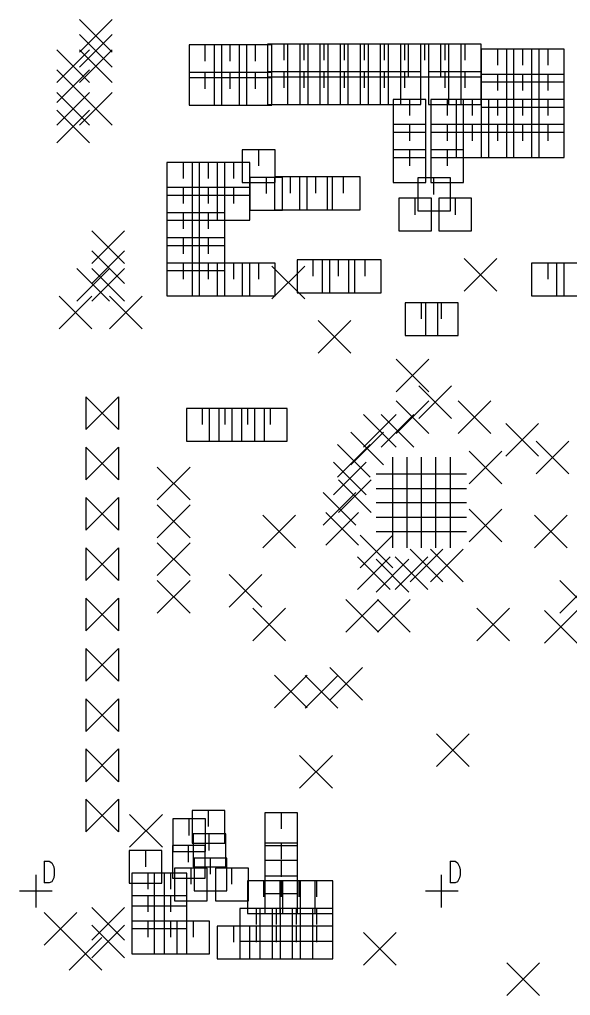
# Model space of a CAD drawing. Extents: x 11.9 to 28.1, y 10.8 to 21.2.
# Drawn here: x 16.866 to 17.962, y 17.508 to 19.448 of the extents above; entities that cross this region are included whole.
import ezdxf

# ---------------------------------------------------------------- set-up
doc = ezdxf.new("R2010")
doc.units = 0
doc.header["$MEASUREMENT"] = 0
doc.layers.add('LAYNR1', color=2, linetype='Continuous')

msp = doc.modelspace()

# ---------------------------------------------------------------- linework, layer by layer
at = {"layer": 'LAYNR1', "color": 7}
for points in [[(16.985, 19.383), (17.05, 19.448)], [(16.985, 19.448), (17.05, 19.383)], [(16.985, 19.353), (17.05, 19.418)], [(16.985, 19.418), (17.05, 19.353)], [(16.94, 19.323), (17.005, 19.388)], [(16.94, 19.388), (17.005, 19.323)], [(16.985, 19.323), (17.05, 19.388)], [(16.985, 19.388), (17.05, 19.323)], [(17.268, 19.398), (17.203, 19.398)], [(17.203, 19.398), (17.203, 19.333)], [(17.235, 19.365), (17.235, 19.398)], [(17.318, 19.398), (17.253, 19.398)], [(17.253, 19.398), (17.253, 19.333)], [(17.268, 19.333), (17.268, 19.398)], [(17.285, 19.365), (17.285, 19.398)], [(17.368, 19.398), (17.303, 19.398)], [(17.303, 19.398), (17.303, 19.333)], [(17.318, 19.333), (17.318, 19.398)], [(17.335, 19.365), (17.335, 19.398)], [(17.424, 19.399), (17.359, 19.399)], [(17.359, 19.399), (17.359, 19.334)], [(17.368, 19.333), (17.368, 19.398)], [(17.392, 19.367), (17.392, 19.399)], [(17.464, 19.399), (17.399, 19.399)], [(17.399, 19.399), (17.399, 19.334)], [(17.424, 19.334), (17.424, 19.399)], [(17.432, 19.367), (17.432, 19.399)], [(17.504, 19.399), (17.439, 19.399)], [(17.439, 19.399), (17.439, 19.334)], [(17.464, 19.334), (17.464, 19.399)], [(17.472, 19.367), (17.472, 19.399)], [(17.544, 19.399), (17.479, 19.399)], [(17.479, 19.399), (17.479, 19.334)], [(17.504, 19.334), (17.504, 19.399)], [(17.512, 19.367), (17.512, 19.399)], [(17.584, 19.399), (17.519, 19.399)], [(17.519, 19.399), (17.519, 19.334)], [(17.544, 19.334), (17.544, 19.399)], [(17.552, 19.367), (17.552, 19.399)], [(17.624, 19.399), (17.559, 19.399)], [(17.559, 19.399), (17.559, 19.334)], [(17.584, 19.334), (17.584, 19.399)], [(17.592, 19.367), (17.592, 19.399)], [(17.664, 19.399), (17.599, 19.399)], [(17.599, 19.399), (17.599, 19.334)], [(17.624, 19.334), (17.624, 19.399)], [(17.632, 19.367), (17.632, 19.399)], [(17.704, 19.399), (17.639, 19.399)], [(17.639, 19.399), (17.639, 19.334)], [(17.664, 19.334), (17.664, 19.399)], [(17.672, 19.367), (17.672, 19.399)], [(17.744, 19.399), (17.679, 19.399)], [(17.679, 19.399), (17.679, 19.334)], [(17.704, 19.334), (17.704, 19.399)], [(17.712, 19.367), (17.712, 19.399)], [(17.784, 19.399), (17.719, 19.399)], [(17.719, 19.399), (17.719, 19.334)], [(17.744, 19.334), (17.744, 19.399)], [(17.752, 19.367), (17.752, 19.399)], [(17.784, 19.334), (17.784, 19.399)], [(17.849, 19.389), (17.784, 19.389)], [(17.784, 19.389), (17.784, 19.324)], [(17.817, 19.357), (17.817, 19.389)], [(17.899, 19.389), (17.834, 19.389)], [(17.834, 19.389), (17.834, 19.324)], [(17.849, 19.324), (17.849, 19.389)], [(17.867, 19.357), (17.867, 19.389)], [(17.949, 19.389), (17.884, 19.389)], [(17.884, 19.389), (17.884, 19.324)], [(17.899, 19.324), (17.899, 19.389)], [(17.917, 19.357), (17.917, 19.389)], [(17.949, 19.324), (17.949, 19.389)], [(16.94, 19.283), (17.005, 19.348)], [(16.94, 19.348), (17.005, 19.283)], [(17.268, 19.343), (17.203, 19.343)], [(17.203, 19.343), (17.203, 19.278)], [(17.235, 19.31), (17.235, 19.343)], [(17.318, 19.343), (17.253, 19.343)], [(17.253, 19.343), (17.253, 19.278)], [(17.268, 19.278), (17.268, 19.343)], [(17.285, 19.31), (17.285, 19.343)], [(17.368, 19.343), (17.303, 19.343)], [(17.303, 19.343), (17.303, 19.278)], [(17.318, 19.278), (17.318, 19.343)], [(17.335, 19.31), (17.335, 19.343)], [(17.424, 19.344), (17.359, 19.344)], [(17.359, 19.344), (17.359, 19.279)], [(17.368, 19.278), (17.368, 19.343)], [(17.392, 19.312), (17.392, 19.344)], [(17.464, 19.344), (17.399, 19.344)], [(17.399, 19.344), (17.399, 19.279)], [(17.424, 19.279), (17.424, 19.344)], [(17.432, 19.312), (17.432, 19.344)], [(17.504, 19.344), (17.439, 19.344)], [(17.439, 19.344), (17.439, 19.279)], [(17.464, 19.279), (17.464, 19.344)], [(17.472, 19.312), (17.472, 19.344)], [(17.544, 19.344), (17.479, 19.344)], [(17.479, 19.344), (17.479, 19.279)], [(17.504, 19.279), (17.504, 19.344)], [(17.512, 19.312), (17.512, 19.344)], [(17.584, 19.344), (17.519, 19.344)], [(17.519, 19.344), (17.519, 19.279)], [(17.544, 19.279), (17.544, 19.344)], [(17.552, 19.312), (17.552, 19.344)], [(17.624, 19.344), (17.559, 19.344)], [(17.559, 19.344), (17.559, 19.279)], [(17.584, 19.279), (17.584, 19.344)], [(17.592, 19.312), (17.592, 19.344)], [(17.664, 19.344), (17.599, 19.344)], [(17.599, 19.344), (17.599, 19.279)], [(17.624, 19.279), (17.624, 19.344)], [(17.632, 19.312), (17.632, 19.344)], [(17.664, 19.279), (17.664, 19.344)], [(17.744, 19.344), (17.679, 19.344)], [(17.679, 19.344), (17.679, 19.279)], [(17.712, 19.312), (17.712, 19.344)], [(17.784, 19.344), (17.719, 19.344)], [(17.719, 19.344), (17.719, 19.279)], [(17.744, 19.279), (17.744, 19.344)], [(17.752, 19.312), (17.752, 19.344)], [(17.784, 19.279), (17.784, 19.344)], [(17.203, 19.333), (17.268, 19.333)], [(17.253, 19.333), (17.318, 19.333)], [(17.303, 19.333), (17.368, 19.333)], [(17.359, 19.334), (17.424, 19.334)], [(17.399, 19.334), (17.464, 19.334)], [(17.439, 19.334), (17.504, 19.334)], [(17.479, 19.334), (17.544, 19.334)], [(17.519, 19.334), (17.584, 19.334)], [(17.559, 19.334), (17.624, 19.334)], [(17.599, 19.334), (17.664, 19.334)], [(17.639, 19.334), (17.704, 19.334)], [(17.679, 19.334), (17.744, 19.334)], [(17.719, 19.334), (17.784, 19.334)], [(17.849, 19.339), (17.784, 19.339)], [(17.784, 19.339), (17.784, 19.274)], [(17.784, 19.324), (17.849, 19.324)], [(17.817, 19.307), (17.817, 19.339)], [(17.899, 19.339), (17.834, 19.339)], [(17.834, 19.339), (17.834, 19.274)], [(17.834, 19.324), (17.899, 19.324)], [(17.849, 19.274), (17.849, 19.339)], [(17.867, 19.307), (17.867, 19.339)], [(17.949, 19.339), (17.884, 19.339)], [(17.884, 19.339), (17.884, 19.274)], [(17.884, 19.324), (17.949, 19.324)], [(17.899, 19.274), (17.899, 19.339)], [(17.917, 19.307), (17.917, 19.339)], [(17.949, 19.274), (17.949, 19.339)], [(16.94, 19.238), (17.005, 19.303)], [(16.94, 19.303), (17.005, 19.238)], [(16.985, 19.238), (17.05, 19.303)], [(16.985, 19.303), (17.05, 19.238)], [(17.674, 19.289), (17.609, 19.289)], [(17.609, 19.289), (17.609, 19.224)], [(17.642, 19.257), (17.642, 19.289)], [(17.674, 19.224), (17.674, 19.289)], [(17.749, 19.289), (17.684, 19.289)], [(17.684, 19.289), (17.684, 19.224)], [(17.717, 19.257), (17.717, 19.289)], [(17.799, 19.289), (17.734, 19.289)], [(17.734, 19.289), (17.734, 19.224)], [(17.749, 19.224), (17.749, 19.289)], [(17.767, 19.257), (17.767, 19.289)], [(17.849, 19.289), (17.784, 19.289)], [(17.784, 19.289), (17.784, 19.224)], [(17.799, 19.224), (17.799, 19.289)], [(17.817, 19.257), (17.817, 19.289)], [(17.899, 19.289), (17.834, 19.289)], [(17.834, 19.289), (17.834, 19.224)], [(17.849, 19.224), (17.849, 19.289)], [(17.867, 19.257), (17.867, 19.289)], [(17.949, 19.289), (17.884, 19.289)], [(17.884, 19.289), (17.884, 19.224)], [(17.899, 19.224), (17.899, 19.289)], [(17.917, 19.257), (17.917, 19.289)], [(17.949, 19.224), (17.949, 19.289)], [(16.94, 19.203), (17.005, 19.268)], [(16.94, 19.268), (17.005, 19.203)], [(17.203, 19.278), (17.268, 19.278)], [(17.253, 19.278), (17.318, 19.278)], [(17.303, 19.278), (17.368, 19.278)], [(17.359, 19.279), (17.424, 19.279)], [(17.399, 19.279), (17.464, 19.279)], [(17.439, 19.279), (17.504, 19.279)], [(17.479, 19.279), (17.544, 19.279)], [(17.519, 19.279), (17.584, 19.279)], [(17.559, 19.279), (17.624, 19.279)], [(17.599, 19.279), (17.664, 19.279)], [(17.679, 19.279), (17.744, 19.279)], [(17.719, 19.279), (17.784, 19.279)], [(17.784, 19.274), (17.849, 19.274)], [(17.834, 19.274), (17.899, 19.274)], [(17.884, 19.274), (17.949, 19.274)], [(17.674, 19.239), (17.609, 19.239)], [(17.609, 19.239), (17.609, 19.174)], [(17.642, 19.207), (17.642, 19.239)], [(17.674, 19.174), (17.674, 19.239)], [(17.749, 19.239), (17.684, 19.239)], [(17.684, 19.239), (17.684, 19.174)], [(17.717, 19.207), (17.717, 19.239)], [(17.799, 19.239), (17.734, 19.239)], [(17.734, 19.239), (17.734, 19.174)], [(17.749, 19.174), (17.749, 19.239)], [(17.767, 19.207), (17.767, 19.239)], [(17.849, 19.239), (17.784, 19.239)], [(17.784, 19.239), (17.784, 19.174)], [(17.799, 19.174), (17.799, 19.239)], [(17.817, 19.207), (17.817, 19.239)], [(17.899, 19.239), (17.834, 19.239)], [(17.834, 19.239), (17.834, 19.174)], [(17.849, 19.174), (17.849, 19.239)], [(17.867, 19.207), (17.867, 19.239)], [(17.949, 19.239), (17.884, 19.239)], [(17.884, 19.239), (17.884, 19.174)], [(17.899, 19.174), (17.899, 19.239)], [(17.917, 19.207), (17.917, 19.239)], [(17.949, 19.174), (17.949, 19.239)], [(17.609, 19.224), (17.674, 19.224)], [(17.684, 19.224), (17.749, 19.224)], [(17.734, 19.224), (17.799, 19.224)], [(17.784, 19.224), (17.849, 19.224)], [(17.834, 19.224), (17.899, 19.224)], [(17.884, 19.224), (17.949, 19.224)], [(17.374, 19.189), (17.309, 19.189)], [(17.309, 19.189), (17.309, 19.124)], [(17.342, 19.157), (17.342, 19.189)], [(17.374, 19.124), (17.374, 19.189)], [(17.674, 19.189), (17.609, 19.189)], [(17.609, 19.189), (17.609, 19.124)], [(17.642, 19.157), (17.642, 19.189)], [(17.674, 19.124), (17.674, 19.189)], [(17.749, 19.189), (17.684, 19.189)], [(17.684, 19.189), (17.684, 19.124)], [(17.717, 19.157), (17.717, 19.189)], [(17.749, 19.124), (17.749, 19.189)], [(17.609, 19.174), (17.674, 19.174)], [(17.684, 19.174), (17.749, 19.174)], [(17.734, 19.174), (17.799, 19.174)], [(17.784, 19.174), (17.849, 19.174)], [(17.834, 19.174), (17.899, 19.174)], [(17.884, 19.174), (17.949, 19.174)], [(17.224, 19.164), (17.159, 19.164)], [(17.159, 19.164), (17.159, 19.099)], [(17.192, 19.132), (17.192, 19.164)], [(17.274, 19.164), (17.209, 19.164)], [(17.209, 19.164), (17.209, 19.099)], [(17.224, 19.099), (17.224, 19.164)], [(17.242, 19.132), (17.242, 19.164)], [(17.324, 19.164), (17.259, 19.164)], [(17.259, 19.164), (17.259, 19.099)], [(17.274, 19.099), (17.274, 19.164)], [(17.292, 19.132), (17.292, 19.164)], [(17.324, 19.099), (17.324, 19.164)], [(17.389, 19.134), (17.324, 19.134)], [(17.324, 19.134), (17.324, 19.069)], [(17.357, 19.102), (17.357, 19.134)], [(17.438, 19.135), (17.373, 19.135)], [(17.373, 19.135), (17.373, 19.07)], [(17.389, 19.069), (17.389, 19.134)], [(17.405, 19.103), (17.405, 19.135)], [(17.488, 19.135), (17.423, 19.135)], [(17.423, 19.135), (17.423, 19.07)], [(17.438, 19.07), (17.438, 19.135)], [(17.455, 19.103), (17.455, 19.135)], [(17.543, 19.135), (17.478, 19.135)], [(17.478, 19.135), (17.478, 19.07)], [(17.488, 19.07), (17.488, 19.135)], [(17.51, 19.103), (17.51, 19.135)], [(17.543, 19.07), (17.543, 19.135)], [(17.723, 19.133), (17.658, 19.133)], [(17.658, 19.133), (17.658, 19.068)], [(17.69, 19.1), (17.69, 19.133)], [(17.723, 19.068), (17.723, 19.133)], [(17.224, 19.114), (17.159, 19.114)], [(17.159, 19.114), (17.159, 19.049)], [(17.192, 19.082), (17.192, 19.114)], [(17.274, 19.114), (17.209, 19.114)], [(17.209, 19.114), (17.209, 19.049)], [(17.224, 19.049), (17.224, 19.114)], [(17.242, 19.082), (17.242, 19.114)], [(17.324, 19.114), (17.259, 19.114)], [(17.259, 19.114), (17.259, 19.049)], [(17.274, 19.049), (17.274, 19.114)], [(17.292, 19.082), (17.292, 19.114)], [(17.309, 19.124), (17.374, 19.124)], [(17.324, 19.049), (17.324, 19.114)], [(17.609, 19.124), (17.674, 19.124)], [(17.684, 19.124), (17.749, 19.124)], [(17.159, 19.099), (17.224, 19.099)], [(17.209, 19.099), (17.274, 19.099)], [(17.259, 19.099), (17.324, 19.099)], [(17.685, 19.093), (17.62, 19.093)], [(17.62, 19.093), (17.62, 19.028)], [(17.653, 19.06), (17.653, 19.093)], [(17.685, 19.028), (17.685, 19.093)], [(17.765, 19.093), (17.7, 19.093)], [(17.7, 19.093), (17.7, 19.028)], [(17.733, 19.06), (17.733, 19.093)], [(17.765, 19.028), (17.765, 19.093)], [(17.224, 19.064), (17.159, 19.064)], [(17.159, 19.064), (17.159, 18.999)], [(17.192, 19.032), (17.192, 19.064)], [(17.274, 19.064), (17.209, 19.064)], [(17.209, 19.064), (17.209, 18.999)], [(17.224, 18.999), (17.224, 19.064)], [(17.242, 19.032), (17.242, 19.064)], [(17.274, 18.999), (17.274, 19.064)], [(17.324, 19.069), (17.389, 19.069)], [(17.373, 19.07), (17.438, 19.07)], [(17.423, 19.07), (17.488, 19.07)], [(17.478, 19.07), (17.543, 19.07)], [(17.658, 19.068), (17.723, 19.068)], [(17.159, 19.049), (17.224, 19.049)], [(17.209, 19.049), (17.274, 19.049)], [(17.259, 19.049), (17.324, 19.049)], [(17.01, 18.963), (17.075, 19.028)], [(17.01, 19.028), (17.075, 18.963)], [(17.224, 19.014), (17.159, 19.014)], [(17.159, 19.014), (17.159, 18.949)], [(17.192, 18.982), (17.192, 19.014)], [(17.274, 19.014), (17.209, 19.014)], [(17.209, 19.014), (17.209, 18.949)], [(17.224, 18.949), (17.224, 19.014)], [(17.242, 18.982), (17.242, 19.014)], [(17.274, 18.949), (17.274, 19.014)], [(17.62, 19.028), (17.685, 19.028)], [(17.7, 19.028), (17.765, 19.028)], [(17.159, 18.999), (17.224, 18.999)], [(17.209, 18.999), (17.274, 18.999)], [(17.01, 18.923), (17.075, 18.988)], [(17.01, 18.988), (17.075, 18.923)], [(17.224, 18.964), (17.159, 18.964)], [(17.159, 18.964), (17.159, 18.899)], [(17.192, 18.932), (17.192, 18.964)], [(17.274, 18.964), (17.209, 18.964)], [(17.209, 18.964), (17.209, 18.899)], [(17.224, 18.899), (17.224, 18.964)], [(17.242, 18.932), (17.242, 18.964)], [(17.324, 18.964), (17.259, 18.964)], [(17.259, 18.964), (17.259, 18.899)], [(17.274, 18.899), (17.274, 18.964)], [(17.292, 18.932), (17.292, 18.964)], [(17.374, 18.964), (17.309, 18.964)], [(17.309, 18.964), (17.309, 18.899)], [(17.324, 18.899), (17.324, 18.964)], [(17.342, 18.932), (17.342, 18.964)], [(17.368, 18.893), (17.433, 18.958)], [(17.368, 18.958), (17.433, 18.893)], [(17.374, 18.899), (17.374, 18.964)], [(17.483, 18.97), (17.418, 18.97)], [(17.418, 18.97), (17.418, 18.905)], [(17.45, 18.938), (17.45, 18.97)], [(17.533, 18.97), (17.468, 18.97)], [(17.468, 18.97), (17.468, 18.905)], [(17.483, 18.905), (17.483, 18.97)], [(17.5, 18.938), (17.5, 18.97)], [(17.585, 18.97), (17.52, 18.97)], [(17.52, 18.97), (17.52, 18.905)], [(17.533, 18.905), (17.533, 18.97)], [(17.553, 18.938), (17.553, 18.97)], [(17.585, 18.905), (17.585, 18.97)], [(17.75, 18.908), (17.815, 18.973)], [(17.75, 18.973), (17.815, 18.908)], [(17.949, 18.964), (17.884, 18.964)], [(17.884, 18.964), (17.884, 18.899)], [(17.917, 18.932), (17.917, 18.964)], [(17.999, 18.964), (17.934, 18.964)], [(17.934, 18.964), (17.934, 18.899)], [(17.949, 18.899), (17.949, 18.964)], [(16.98, 18.888), (17.045, 18.953)], [(16.98, 18.953), (17.045, 18.888)], [(17.01, 18.888), (17.075, 18.953)], [(17.01, 18.953), (17.075, 18.888)], [(17.159, 18.949), (17.224, 18.949)], [(17.209, 18.949), (17.274, 18.949)], [(16.945, 18.833), (17.01, 18.898)], [(16.945, 18.898), (17.01, 18.833)], [(17.045, 18.833), (17.11, 18.898)], [(17.045, 18.898), (17.11, 18.833)], [(17.159, 18.899), (17.224, 18.899)], [(17.209, 18.899), (17.274, 18.899)], [(17.259, 18.899), (17.324, 18.899)], [(17.309, 18.899), (17.374, 18.899)], [(17.418, 18.905), (17.483, 18.905)], [(17.468, 18.905), (17.533, 18.905)], [(17.52, 18.905), (17.585, 18.905)], [(17.884, 18.899), (17.949, 18.899)], [(17.934, 18.899), (17.999, 18.899)], [(17.698, 18.885), (17.633, 18.885)], [(17.633, 18.885), (17.633, 18.82)], [(17.665, 18.853), (17.665, 18.885)], [(17.738, 18.885), (17.673, 18.885)], [(17.673, 18.885), (17.673, 18.82)], [(17.698, 18.82), (17.698, 18.885)], [(17.705, 18.853), (17.705, 18.885)], [(17.738, 18.82), (17.738, 18.885)], [(17.46, 18.785), (17.525, 18.85)], [(17.46, 18.85), (17.525, 18.785)], [(17.633, 18.82), (17.698, 18.82)], [(17.673, 18.82), (17.738, 18.82)], [(17.615, 18.708), (17.68, 18.773)], [(17.615, 18.773), (17.68, 18.708)], [(17.66, 18.655), (17.725, 18.72)], [(17.66, 18.72), (17.725, 18.655)], [(16.998, 18.633), (17.063, 18.698)], [(17.063, 18.633), (16.998, 18.698)], [(16.998, 18.698), (16.998, 18.633)], [(17.063, 18.698), (17.063, 18.633)], [(17.615, 18.625), (17.68, 18.69)], [(17.615, 18.69), (17.68, 18.625)], [(17.738, 18.625), (17.803, 18.69)], [(17.738, 18.69), (17.803, 18.625)], [(17.263, 18.675), (17.198, 18.675)], [(17.198, 18.675), (17.198, 18.61)], [(17.23, 18.643), (17.23, 18.675)], [(17.308, 18.675), (17.243, 18.675)], [(17.243, 18.675), (17.243, 18.61)], [(17.263, 18.61), (17.263, 18.675)], [(17.275, 18.643), (17.275, 18.675)], [(17.353, 18.675), (17.288, 18.675)], [(17.288, 18.675), (17.288, 18.61)], [(17.308, 18.61), (17.308, 18.675)], [(17.32, 18.643), (17.32, 18.675)], [(17.398, 18.675), (17.333, 18.675)], [(17.333, 18.675), (17.333, 18.61)], [(17.353, 18.61), (17.353, 18.675)], [(17.365, 18.643), (17.365, 18.675)], [(17.398, 18.61), (17.398, 18.675)], [(17.55, 18.598), (17.615, 18.663)], [(17.55, 18.663), (17.615, 18.598)], [(17.585, 18.598), (17.65, 18.663)], [(17.585, 18.663), (17.65, 18.598)], [(17.833, 18.58), (17.898, 18.645)], [(17.833, 18.645), (17.898, 18.58)], [(17.525, 18.563), (17.59, 18.628)], [(17.525, 18.628), (17.59, 18.563)], [(17.198, 18.61), (17.263, 18.61)], [(17.243, 18.61), (17.308, 18.61)], [(17.288, 18.61), (17.353, 18.61)], [(17.333, 18.61), (17.398, 18.61)], [(17.893, 18.545), (17.958, 18.61)], [(17.893, 18.61), (17.958, 18.545)], [(16.998, 18.533), (17.063, 18.598)], [(17.063, 18.533), (16.998, 18.598)], [(16.998, 18.598), (16.998, 18.533)], [(17.063, 18.598), (17.063, 18.533)], [(17.498, 18.538), (17.563, 18.603)], [(17.498, 18.603), (17.563, 18.538)], [(17.76, 18.525), (17.825, 18.59)], [(17.76, 18.59), (17.825, 18.525)], [(17.49, 18.503), (17.555, 18.568)], [(17.49, 18.568), (17.555, 18.503)], [(17.608, 18.513), (17.608, 18.578)], [(17.637, 18.513), (17.637, 18.578)], [(17.665, 18.513), (17.665, 18.578)], [(17.694, 18.513), (17.694, 18.578)], [(17.723, 18.513), (17.723, 18.578)], [(17.14, 18.493), (17.205, 18.558)], [(17.14, 18.558), (17.205, 18.493)], [(17.608, 18.484), (17.608, 18.549)], [(17.637, 18.484), (17.637, 18.549)], [(17.665, 18.484), (17.665, 18.549)], [(17.694, 18.484), (17.694, 18.549)], [(17.723, 18.484), (17.723, 18.549)], [(17.5, 18.468), (17.565, 18.533)], [(17.5, 18.533), (17.565, 18.468)], [(17.575, 18.545), (17.64, 18.545)], [(17.604, 18.545), (17.669, 18.545)], [(17.633, 18.545), (17.698, 18.545)], [(17.662, 18.545), (17.727, 18.545)], [(17.69, 18.545), (17.755, 18.545)], [(17.47, 18.443), (17.535, 18.508)], [(17.47, 18.508), (17.535, 18.443)], [(17.575, 18.516), (17.64, 18.516)], [(17.604, 18.516), (17.669, 18.516)], [(17.608, 18.455), (17.608, 18.52)], [(17.633, 18.516), (17.698, 18.516)], [(17.637, 18.455), (17.637, 18.52)], [(17.662, 18.516), (17.727, 18.516)], [(17.665, 18.455), (17.665, 18.52)], [(17.69, 18.516), (17.755, 18.516)], [(17.694, 18.455), (17.694, 18.52)], [(17.723, 18.455), (17.723, 18.52)], [(16.998, 18.433), (17.063, 18.498)], [(17.063, 18.433), (16.998, 18.498)], [(16.998, 18.498), (16.998, 18.433)], [(17.063, 18.498), (17.063, 18.433)], [(17.608, 18.426), (17.608, 18.491)], [(17.637, 18.426), (17.637, 18.491)], [(17.665, 18.426), (17.665, 18.491)], [(17.694, 18.426), (17.694, 18.491)], [(17.723, 18.426), (17.723, 18.491)], [(17.14, 18.418), (17.205, 18.483)], [(17.14, 18.483), (17.205, 18.418)], [(17.575, 18.488), (17.64, 18.488)], [(17.604, 18.488), (17.669, 18.488)], [(17.633, 18.488), (17.698, 18.488)], [(17.662, 18.488), (17.727, 18.488)], [(17.69, 18.488), (17.755, 18.488)], [(17.76, 18.41), (17.825, 18.475)], [(17.76, 18.475), (17.825, 18.41)], [(17.35, 18.398), (17.415, 18.463)], [(17.35, 18.463), (17.415, 18.398)], [(17.475, 18.403), (17.54, 18.468)], [(17.475, 18.468), (17.54, 18.403)], [(17.575, 18.459), (17.64, 18.459)], [(17.604, 18.459), (17.669, 18.459)], [(17.608, 18.398), (17.608, 18.463)], [(17.633, 18.459), (17.698, 18.459)], [(17.637, 18.398), (17.637, 18.463)], [(17.662, 18.459), (17.727, 18.459)], [(17.665, 18.398), (17.665, 18.463)], [(17.69, 18.459), (17.755, 18.459)], [(17.694, 18.398), (17.694, 18.463)], [(17.723, 18.398), (17.723, 18.463)], [(17.89, 18.398), (17.955, 18.463)], [(17.89, 18.463), (17.955, 18.398)], [(17.543, 18.358), (17.608, 18.423)], [(17.543, 18.423), (17.608, 18.358)], [(17.575, 18.43), (17.64, 18.43)], [(17.604, 18.43), (17.669, 18.43)], [(17.633, 18.43), (17.698, 18.43)], [(17.662, 18.43), (17.727, 18.43)], [(17.69, 18.43), (17.755, 18.43)], [(16.998, 18.333), (17.063, 18.398)], [(17.063, 18.333), (16.998, 18.398)], [(16.998, 18.398), (16.998, 18.333)], [(17.063, 18.398), (17.063, 18.333)], [(17.14, 18.343), (17.205, 18.408)], [(17.14, 18.408), (17.205, 18.343)], [(17.643, 18.33), (17.708, 18.395)], [(17.643, 18.395), (17.708, 18.33)], [(17.683, 18.33), (17.748, 18.395)], [(17.683, 18.395), (17.748, 18.33)], [(17.538, 18.315), (17.603, 18.38)], [(17.538, 18.38), (17.603, 18.315)], [(17.575, 18.31), (17.64, 18.375)], [(17.575, 18.375), (17.64, 18.31)], [(17.613, 18.315), (17.678, 18.38)], [(17.613, 18.38), (17.678, 18.315)], [(17.283, 18.28), (17.348, 18.345)], [(17.283, 18.345), (17.348, 18.28)], [(17.14, 18.268), (17.205, 18.333)], [(17.14, 18.333), (17.205, 18.268)], [(17.94, 18.268), (18.005, 18.333)], [(17.94, 18.333), (18.005, 18.268)], [(16.998, 18.233), (17.063, 18.298)], [(17.063, 18.233), (16.998, 18.298)], [(16.998, 18.298), (16.998, 18.233)], [(17.063, 18.298), (17.063, 18.233)], [(17.515, 18.23), (17.58, 18.295)], [(17.515, 18.295), (17.58, 18.23)], [(17.578, 18.23), (17.643, 18.295)], [(17.578, 18.295), (17.643, 18.23)], [(17.33, 18.213), (17.395, 18.278)], [(17.33, 18.278), (17.395, 18.213)], [(17.775, 18.213), (17.84, 18.278)], [(17.775, 18.278), (17.84, 18.213)], [(17.91, 18.208), (17.975, 18.273)], [(17.91, 18.273), (17.975, 18.208)], [(16.998, 18.133), (17.063, 18.198)], [(17.063, 18.133), (16.998, 18.198)], [(16.998, 18.198), (16.998, 18.133)], [(17.063, 18.198), (17.063, 18.133)], [(17.483, 18.095), (17.548, 18.16)], [(17.483, 18.16), (17.548, 18.095)], [(17.373, 18.08), (17.438, 18.145)], [(17.373, 18.145), (17.438, 18.08)], [(17.434, 18.079), (17.499, 18.144)], [(17.434, 18.144), (17.499, 18.079)], [(16.998, 18.033), (17.063, 18.098)], [(17.063, 18.033), (16.998, 18.098)], [(16.998, 18.098), (16.998, 18.033)], [(17.063, 18.098), (17.063, 18.033)], [(17.695, 17.963), (17.76, 18.028)], [(17.695, 18.028), (17.76, 17.963)], [(16.998, 17.933), (17.063, 17.998)], [(17.063, 17.933), (16.998, 17.998)], [(16.998, 17.998), (16.998, 17.933)], [(17.063, 17.998), (17.063, 17.933)], [(17.423, 17.92), (17.488, 17.985)], [(17.423, 17.985), (17.488, 17.92)], [(16.998, 17.833), (17.063, 17.898)], [(17.063, 17.833), (16.998, 17.898)], [(16.998, 17.898), (16.998, 17.833)], [(17.063, 17.898), (17.063, 17.833)], [(17.085, 17.803), (17.15, 17.868)], [(17.085, 17.868), (17.15, 17.803)], [(17.274, 17.876), (17.209, 17.876)], [(17.209, 17.876), (17.209, 17.811)], [(17.242, 17.844), (17.242, 17.876)], [(17.274, 17.811), (17.274, 17.876)], [(17.419, 17.871), (17.354, 17.871)], [(17.354, 17.871), (17.354, 17.806)], [(17.387, 17.839), (17.387, 17.871)], [(17.419, 17.806), (17.419, 17.871)], [(17.236, 17.859), (17.171, 17.859)], [(17.171, 17.859), (17.171, 17.794)], [(17.203, 17.826), (17.203, 17.859)], [(17.236, 17.794), (17.236, 17.859)], [(17.276, 17.829), (17.211, 17.829)], [(17.211, 17.829), (17.211, 17.764)], [(17.243, 17.796), (17.243, 17.829)], [(17.276, 17.764), (17.276, 17.829)], [(17.209, 17.811), (17.274, 17.811)], [(17.419, 17.811), (17.354, 17.811)], [(17.354, 17.811), (17.354, 17.746)], [(17.387, 17.779), (17.387, 17.811)], [(17.419, 17.746), (17.419, 17.811)], [(17.149, 17.796), (17.084, 17.796)], [(17.084, 17.796), (17.084, 17.731)], [(17.117, 17.764), (17.117, 17.796)], [(17.149, 17.731), (17.149, 17.796)], [(17.235, 17.806), (17.17, 17.806)], [(17.17, 17.806), (17.17, 17.741)], [(17.171, 17.794), (17.236, 17.794)], [(17.202, 17.773), (17.202, 17.806)], [(17.235, 17.741), (17.235, 17.806)], [(17.354, 17.806), (17.419, 17.806)], [(16.915, 17.775), (16.915, 17.732)], [(16.915, 17.775), (16.925, 17.775), (16.93, 17.772), (16.932, 17.768), (16.934, 17.764)], [(17.278, 17.781), (17.213, 17.781)], [(17.213, 17.781), (17.213, 17.716)], [(17.246, 17.749), (17.246, 17.781)], [(17.278, 17.716), (17.278, 17.781)], [(17.419, 17.776), (17.354, 17.776)], [(17.354, 17.776), (17.354, 17.711)], [(17.387, 17.744), (17.387, 17.776)], [(17.419, 17.711), (17.419, 17.776)], [(17.722, 17.775), (17.722, 17.732)], [(17.722, 17.775), (17.732, 17.775), (17.737, 17.772), (17.739, 17.768), (17.741, 17.764)], [(16.934, 17.764), (16.935, 17.758), (16.935, 17.748)], [(17.239, 17.761), (17.174, 17.761)], [(17.174, 17.761), (17.174, 17.696)], [(17.207, 17.729), (17.207, 17.761)], [(17.211, 17.764), (17.276, 17.764)], [(17.239, 17.696), (17.239, 17.761)], [(17.321, 17.761), (17.256, 17.761)], [(17.256, 17.761), (17.256, 17.696)], [(17.288, 17.729), (17.288, 17.761)], [(17.321, 17.696), (17.321, 17.761)], [(17.741, 17.764), (17.742, 17.758), (17.742, 17.748)], [(16.899, 17.683), (16.899, 17.748)], [(16.925, 17.732), (16.915, 17.732)], [(16.935, 17.748), (16.934, 17.742), (16.932, 17.738), (16.93, 17.734), (16.925, 17.732)], [(17.154, 17.751), (17.089, 17.751)], [(17.089, 17.751), (17.089, 17.686)], [(17.122, 17.719), (17.122, 17.751)], [(17.199, 17.751), (17.134, 17.751)], [(17.134, 17.751), (17.134, 17.686)], [(17.154, 17.686), (17.154, 17.751)], [(17.167, 17.719), (17.167, 17.751)], [(17.17, 17.741), (17.235, 17.741)], [(17.199, 17.686), (17.199, 17.751)], [(17.384, 17.736), (17.319, 17.736)], [(17.319, 17.736), (17.319, 17.671)], [(17.352, 17.704), (17.352, 17.736)], [(17.354, 17.746), (17.419, 17.746)], [(17.419, 17.736), (17.354, 17.736)], [(17.354, 17.736), (17.354, 17.671)], [(17.384, 17.671), (17.384, 17.736)], [(17.387, 17.704), (17.387, 17.736)], [(17.454, 17.736), (17.389, 17.736)], [(17.389, 17.736), (17.389, 17.671)], [(17.419, 17.671), (17.419, 17.736)], [(17.422, 17.704), (17.422, 17.736)], [(17.489, 17.736), (17.424, 17.736)], [(17.424, 17.736), (17.424, 17.671)], [(17.454, 17.671), (17.454, 17.736)], [(17.457, 17.704), (17.457, 17.736)], [(17.489, 17.671), (17.489, 17.736)], [(17.705, 17.683), (17.705, 17.748)], [(17.732, 17.732), (17.722, 17.732)], [(17.742, 17.748), (17.741, 17.742), (17.739, 17.738), (17.737, 17.734), (17.732, 17.732)], [(16.866, 17.716), (16.931, 17.716)], [(17.084, 17.731), (17.149, 17.731)], [(17.213, 17.716), (17.278, 17.716)], [(17.673, 17.716), (17.738, 17.716)], [(17.154, 17.706), (17.089, 17.706)], [(17.089, 17.706), (17.089, 17.641)], [(17.122, 17.674), (17.122, 17.706)], [(17.199, 17.706), (17.134, 17.706)], [(17.134, 17.706), (17.134, 17.641)], [(17.154, 17.641), (17.154, 17.706)], [(17.167, 17.674), (17.167, 17.706)], [(17.174, 17.696), (17.239, 17.696)], [(17.199, 17.641), (17.199, 17.706)], [(17.256, 17.696), (17.321, 17.696)], [(17.354, 17.711), (17.419, 17.711)], [(17.01, 17.618), (17.075, 17.683)], [(17.01, 17.683), (17.075, 17.618)], [(17.089, 17.686), (17.154, 17.686)], [(17.134, 17.686), (17.199, 17.686)], [(17.369, 17.681), (17.304, 17.681)], [(17.304, 17.681), (17.304, 17.616)], [(17.337, 17.649), (17.337, 17.681)], [(17.409, 17.681), (17.344, 17.681)], [(17.344, 17.681), (17.344, 17.616)], [(17.369, 17.616), (17.369, 17.681)], [(17.377, 17.649), (17.377, 17.681)], [(17.449, 17.681), (17.384, 17.681)], [(17.384, 17.681), (17.384, 17.616)], [(17.409, 17.616), (17.409, 17.681)], [(17.417, 17.649), (17.417, 17.681)], [(17.489, 17.681), (17.424, 17.681)], [(17.424, 17.681), (17.424, 17.616)], [(17.449, 17.616), (17.449, 17.681)], [(17.457, 17.649), (17.457, 17.681)], [(17.489, 17.616), (17.489, 17.681)], [(16.915, 17.608), (16.98, 17.673)], [(16.915, 17.673), (16.98, 17.608)], [(17.154, 17.656), (17.089, 17.656)], [(17.089, 17.656), (17.089, 17.591)], [(17.122, 17.624), (17.122, 17.656)], [(17.199, 17.656), (17.134, 17.656)], [(17.134, 17.656), (17.134, 17.591)], [(17.154, 17.591), (17.154, 17.656)], [(17.167, 17.624), (17.167, 17.656)], [(17.244, 17.656), (17.179, 17.656)], [(17.179, 17.656), (17.179, 17.591)], [(17.199, 17.591), (17.199, 17.656)], [(17.212, 17.624), (17.212, 17.656)], [(17.244, 17.591), (17.244, 17.656)], [(17.319, 17.671), (17.384, 17.671)], [(17.354, 17.671), (17.419, 17.671)], [(17.389, 17.671), (17.454, 17.671)], [(17.424, 17.671), (17.489, 17.671)], [(17.01, 17.583), (17.075, 17.648)], [(17.01, 17.648), (17.075, 17.583)], [(17.089, 17.641), (17.154, 17.641)], [(17.134, 17.641), (17.199, 17.641)], [(17.324, 17.646), (17.259, 17.646)], [(17.259, 17.646), (17.259, 17.581)], [(17.292, 17.614), (17.292, 17.646)], [(17.369, 17.646), (17.304, 17.646)], [(17.304, 17.646), (17.304, 17.581)], [(17.324, 17.581), (17.324, 17.646)], [(17.337, 17.614), (17.337, 17.646)], [(17.409, 17.646), (17.344, 17.646)], [(17.344, 17.646), (17.344, 17.581)], [(17.369, 17.581), (17.369, 17.646)], [(17.377, 17.614), (17.377, 17.646)], [(17.449, 17.646), (17.384, 17.646)], [(17.384, 17.646), (17.384, 17.581)], [(17.409, 17.581), (17.409, 17.646)], [(17.417, 17.614), (17.417, 17.646)], [(17.489, 17.646), (17.424, 17.646)], [(17.424, 17.646), (17.424, 17.581)], [(17.449, 17.581), (17.449, 17.646)], [(17.457, 17.614), (17.457, 17.646)], [(17.489, 17.581), (17.489, 17.646)], [(16.965, 17.558), (17.03, 17.623)], [(16.965, 17.623), (17.03, 17.558)], [(17.304, 17.616), (17.369, 17.616)], [(17.344, 17.616), (17.409, 17.616)], [(17.384, 17.616), (17.449, 17.616)], [(17.424, 17.616), (17.489, 17.616)], [(17.55, 17.568), (17.615, 17.633)], [(17.55, 17.633), (17.615, 17.568)], [(17.089, 17.591), (17.154, 17.591)], [(17.134, 17.591), (17.199, 17.591)], [(17.179, 17.591), (17.244, 17.591)], [(17.259, 17.581), (17.324, 17.581)], [(17.304, 17.581), (17.369, 17.581)], [(17.344, 17.581), (17.409, 17.581)], [(17.384, 17.581), (17.449, 17.581)], [(17.424, 17.581), (17.489, 17.581)], [(17.835, 17.508), (17.9, 17.573)], [(17.835, 17.573), (17.9, 17.508)]]:
    msp.add_lwpolyline(points, dxfattribs=at)

doc.saveas('drawing.dxf')
